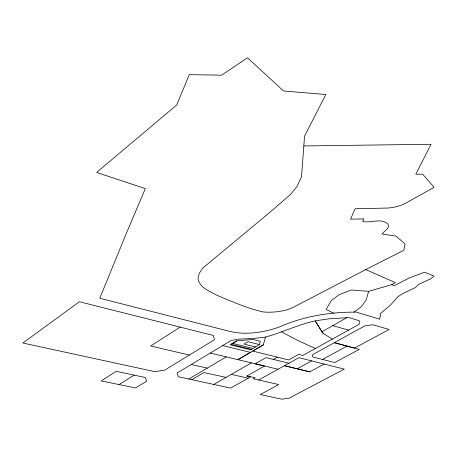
<?xml version="1.0" encoding="UTF-8"?>
<svg xmlns="http://www.w3.org/2000/svg" width="457" height="457" viewBox="0 0 457 457"><rect width="100%" height="100%" fill="white"/><g stroke="black" fill="none" stroke-linecap="round" stroke-linejoin="round"><path stroke-width="0.69" d="M259.433 344.607L260.313 341.333L252.864 339.431L236.76 340.871L230.254 344.772L250.539 349.799L259.433 344.607L247.951 341.693L243.941 344.07L255.417 346.949M263.301 344.892L265.471 337.072C282.729 332.422 298.861 324.144 316.461 320.671L328.452 318.872L349.034 317.564L359.362 320.808L359.236 324.19L302.9 355.455L298.621 354.375L288.613 359.956L252.704 351.067L263.301 344.892L237.914 359.665L250.425 352.376L222.719 345.561M365.789 269.59L395.465 282.706L391.786 284.608L368.65 291.355L366.188 299.901L361.521 306.561L353.969 312.137C328.166 312.148 302.425 316.678 278.793 327.218C262.364 332.845 244.318 335.552 227.335 330.759L99.775 298.244L126.241 233.618L145.326 188.621L96.633 172.438L176.71 104.979L189.255 74.651L221.674 75.177L247.483 57.782L283.523 90.972L325.824 94.508L304.568 136.1L301.5 176.876L297.176 186.216L290.481 194.516L269.282 212.831L202.594 268.236L199.309 273.32L197.955 278.444C199.481 287.796 209.249 290.915 216.412 295.039C231.528 301.437 246.729 308.144 262.752 311.88A31.682 14.041 -8.4 0 0 286.939 309.84L292.309 307.812L371.107 266.831L403.857 250.265L405.108 244.009L395.973 236.052L381.898 233.995L387.148 229.02L388.142 227.318A14.253 6.849 -11.4 0 0 387.85 224.09C381.441 217.612 370.353 223.376 362.698 221.456L363.938 218.897L350.565 219.132L355.112 208.752L387.873 208.044C393.934 207.644 399.938 206.09 405.365 203.336L434.15 187.341L422.679 174.191L415.784 174.254L431.031 144.275L303.825 145.949M180.161 327.103L150.696 346.006L189.398 355.06L214.407 339.762L213.385 335.478L79.427 301.74L22.85 343.013L154.677 371.615L164.56 370.233L189.398 355.06M119.083 384.577L134.198 375.128L145.189 377.465L146.663 381.178L135.609 387.936L101.157 380.932L116.198 371.33L134.198 375.128M236.926 340.853L231.133 344.327L251.327 349.342M265.471 337.072L254.001 338.46L237.354 339.185L230.854 340.659L177.139 372.998L178.333 376.757L188.815 379.024L226.306 356.9M188.815 379.024L191.837 379.687L203.959 372.546L226.044 377.402M213.745 384.44L251.396 362.887L264.569 366.023L246.843 376.014L250.722 376.814L230.591 388.107L191.837 379.687M332.348 339.123L322.973 333.284L315.233 320.963L321.985 331.731L346.783 317.701M278.073 369.245L255.172 363.783L266.043 357.614L273.366 359.425L277.353 357.174M258.679 380.001L298.889 357.688L344.315 369.113L289.053 398.207L281.832 399.218L260.29 394.54L278.684 384.548L253.258 378.762L255.155 377.711L246.843 376.014M324.167 364.052L309.715 371.838L284.448 365.697L297.199 368.805L311.651 360.904M322.505 359.436L334.701 362.538L359.271 349.388L334.341 342.676L354.483 348.108L389.073 329.468L372.929 324.75L364.777 325.887L312.519 354.712L312.599 356.923L322.505 359.436L347.057 346.098M353.969 312.137L355.946 312.005L379.796 319.226L379.83 317.478L380.698 315.724L379.996 313.97L390.546 305.013L398.053 296.576L403.297 293.32L415.259 287.653L418.978 284.225L430.677 278.839L434.133 276.131L424.502 272.201L408.787 278.153L394.374 285.671L391.786 284.608M368.65 291.355L351.416 289.984L338.985 294.776L331.228 300.735L326.098 309.412L333.621 313.239M191.243 364.509L207.255 368.142M231.333 374.38L248.202 378.213M210.254 353.067L251.396 362.887M273.366 359.425L288.938 363.212M297.199 368.805L309.715 371.838M232.676 343.401L252.87 348.44M332.759 325.652L348.56 330.114M315.456 348.491L298.027 340.602L281.415 331.879M321.985 331.731L322.973 333.284"/></g></svg>
